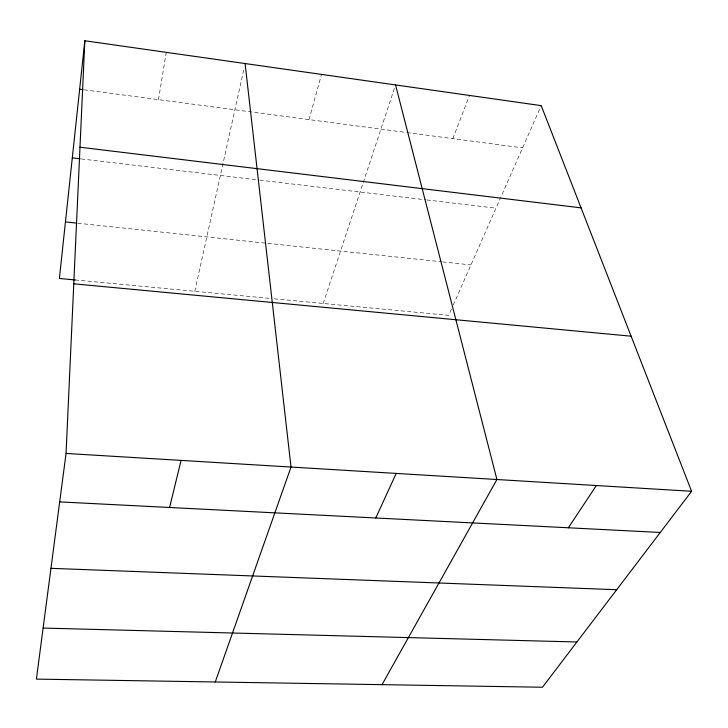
<?xml version="1.0" encoding="UTF-8"?>
<svg xmlns="http://www.w3.org/2000/svg" width="728" height="728" viewBox="0 0 728 728"><rect width="100%" height="100%" fill="white"/><g stroke="black" fill="none" stroke-linecap="round" stroke-linejoin="round"><path stroke-width="0.55" stroke-dasharray="3.64 2.73" d="M158.477 99.645L166.248 52.343M194.804 291.3L243.889 69.051M309.009 119.583L321.494 74.411M323.205 303.467L395.55 84.93M452.825 138.629L469.515 95.441M451.442 309.182L448.712 315.361L271.162 298.535M453.262 305.059L541.204 105.633M75.148 279.962L270.024 298.425M77.769 223.223L441.632 261.789M442.761 261.907L470.97 264.901M81.272 158.931L258.631 179.989M259.75 180.125L425.68 199.827M426.79 199.954L495.986 208.172M84.148 89.799L405.642 132.378M406.761 132.532L522.586 147.866"/><path stroke-width="1.09" d="M66.057 453.444L84.83 40.768L541.204 105.633L691.6 491.291L542.478 687.232L36.4 679.106L66.057 453.444L691.6 491.291M84.83 40.768L59.396 278.469L75.148 279.962M169.597 507.48L181.072 460.396M215.261 681.972L291.009 467.048L245.099 63.545M375.784 517.981L396.196 473.418M382.036 684.657L496.924 479.506L395.55 84.93M568.359 527.791L596.341 485.521M43.107 628.073L576.913 641.987M50.96 568.331L616.689 589.716M59.687 501.892L660.26 532.468M73.774 283.82L631.121 336.2M65.447 221.913L76.649 223.105M72.3 157.867L80.153 158.795M79.98 147.22L581.071 207.862M79.643 89.207L83.019 89.653"/></g></svg>
